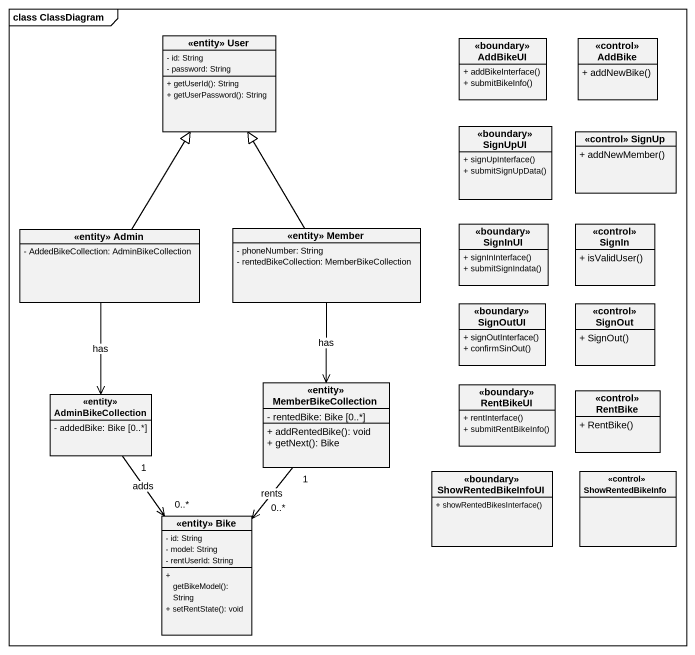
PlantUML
@startuml
mainframe class ClassDiagram
hide circle
hide empty members
skinparam classAttributeIconSize 0
class "<<entity>> User" as entity_User {
  - id: String
  - password: String
  + getUserId(): String
  + getUserPassword(): String
}
class "<<boundary>> AddBikeUI" as boundary_AddBikeUI {
  + addBikeInterface()
  + submitBikeInfo()
}
class "<<control>> AddBike" as control_AddBike {
  + addNewBike()
}
class "<<boundary>> SignUpUI" as boundary_SignUpUI {
  + signUpInterface()
  + submitSignUpData()
}
class "<<control>> SignUp" as control_SignUp {
  + addNewMember()
}
class "<<entity>> Admin" as entity_Admin {
  - AddedBikeCollection: AdminBikeCollection
}
class "<<entity>> Member" as entity_Member {
  - phoneNumber: String
  - rentedBikeCollection: MemberBikeCollection
}
class "<<boundary>> SignInUI" as boundary_SignInUI {
  + signInInterface()
  + submitSignIndata()
}
class "<<control>> SignIn" as control_SignIn {
  + isValidUser()
}
class "<<boundary>> SignOutUI" as boundary_SignOutUI {
  + signOutInterface()
  + confirmSinOut()
}
class "<<control>> SignOut" as control_SignOut {
  + SignOut()
}
class "<<entity>> AdminBikeCollection" as entity_AdminBikeCollection {
  - addedBike: Bike [0..*]
}
class "<<entity>> MemberBikeCollection" as entity_MemberBikeCollection {
  - rentedBike: Bike [0..*]
  + addRentedBike(): void
  + getNext(): Bike
}
class "<<boundary>> RentBikeUI" as boundary_RentBikeUI {
  + rentInterface()
  + submitRentBikeInfo()
}
class "<<control>> RentBike" as control_RentBike {
  + RentBike()
}
class "<<boundary>> ShowRentedBikeInfoUI" as boundary_ {
  + showRentedBikesInterface()
}
class "<<control>> ShowRentedBikeInfo" as control_ShowRentedBikeInfo
class "<<entity>> Bike" as entity_Bike {
  - id: String
  - model: String
  - rentUserId: String
  + getBikeModel(): String
  + setRentState(): void
}
entity_Admin -up-|> entity_User
entity_Admin --> entity_AdminBikeCollection : has
entity_Member -up-|> entity_User
entity_Member --> entity_MemberBikeCollection : has
entity_AdminBikeCollection "1" --> "0..*" entity_Bike : adds
entity_MemberBikeCollection "1" --> "0..*" entity_Bike : rents
@enduml
